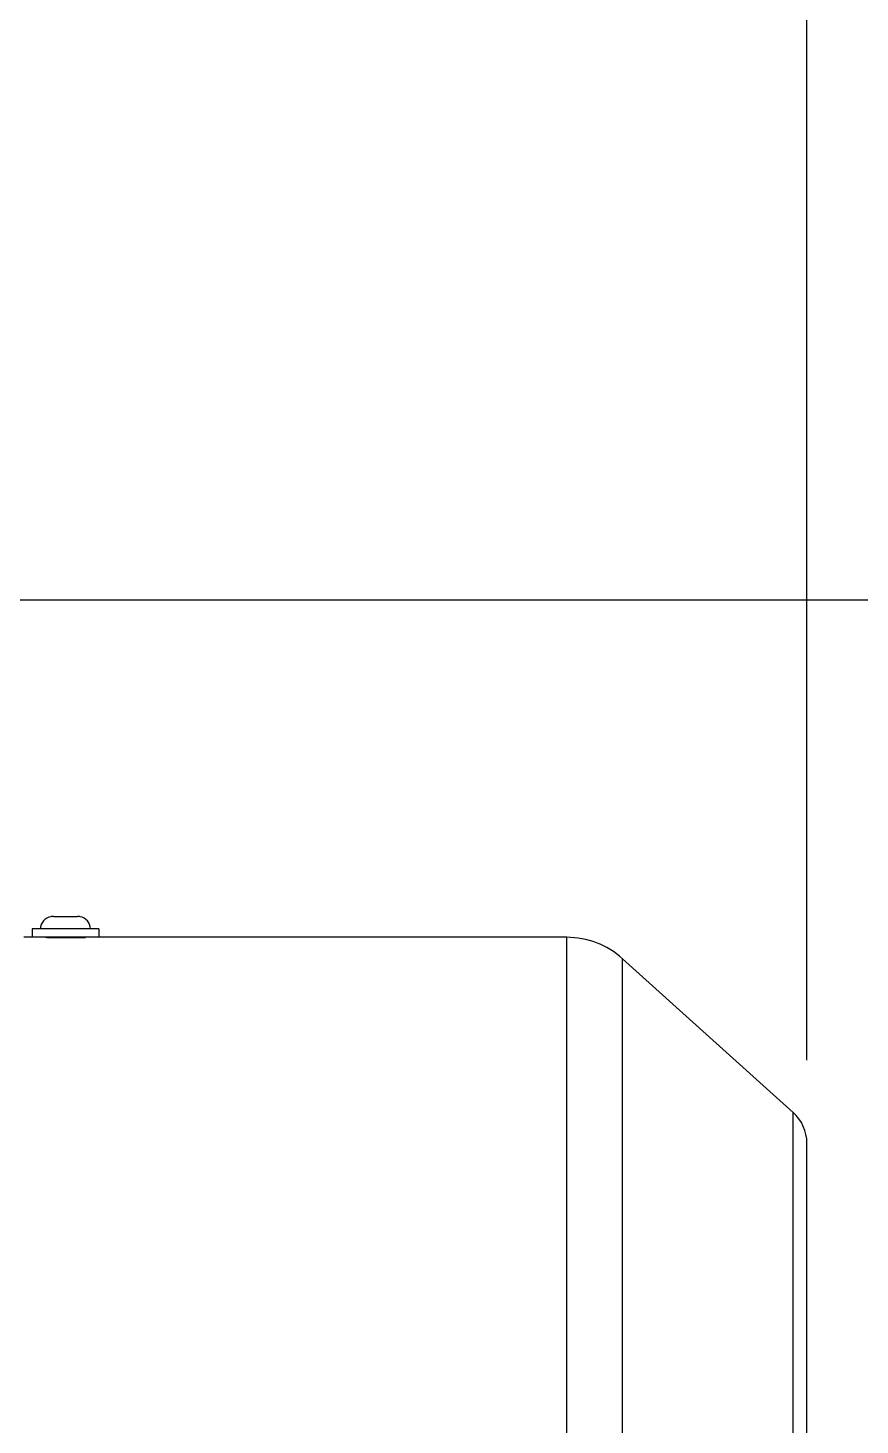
# Model space of a CAD drawing. Header units: millimetres. Extents: x -6 to 705, y -10 to 538.
# Drawn here: x 635.44 to 655.41, y 426.38 to 459.91 of the extents above; entities that cross this region are included whole.
import ezdxf

# ---------------------------------------------------------------- set-up
doc = ezdxf.new("R2010")
doc.units = ezdxf.units.MM
doc.layers.add('02___PRT_ALL_AXES', color=7, linetype='Continuous')
doc.layers.add('\\M+5B1EA\\M+5D7A2\\M+5B2E3', color=7, linetype='Continuous', lineweight=25)

msp = doc.modelspace()

# ---------------------------------------------------------------- linework, layer by layer
at = {"color": 0, "linetype": 'Continuous', "lineweight": -3}
for p, q in [((635.987, 438.578), (635.987, 438.58)), ((636.047, 438.584), (636.257, 438.584)), ((636.257, 438.576), (636.257, 438.584)), ((636.417, 438.584), (636.417, 438.576)), ((636.417, 438.584), (636.626, 438.584)), ((636.687, 438.58), (636.687, 438.578)), ((648.371, 403.084), (648.371, 438.084)), ((653.806, 433.882), (649.709, 437.571)), ((649.709, 403.598), (649.709, 437.571)), ((653.806, 407.286), (653.806, 433.882)), ((654.137, 408.03), (654.137, 433.139))]:
    msp.add_line(p, q, dxfattribs=at)
for centre, radius, start, end in [((636.037, 438.284), 0.3, 99.5941, 180), ((636.047, 438.271), 0.314, 97.3691, 101.0657), ((636.047, 438.268), 0.317, 93.6748, 97.3677), ((636.047, 438.264), 0.321, 89.9964, 93.6731), ((636.626, 438.264), 0.321, 86.3269, 90.0036), ((636.626, 438.268), 0.317, 82.6323, 86.3252), ((636.626, 438.271), 0.314, 78.9343, 82.6309), ((636.637, 438.284), 0.3, 0, 80.4059), ((636.334, 437.048), 1.53, 89.9207, 92.9171), ((636.339, 437.048), 1.53, 87.0829, 90.0793), ((648.371, 436.084), 2, 48, 90), ((653.137, 433.139), 1, 0, 48)]:
    msp.add_arc(centre, radius, start, end, dxfattribs=at)
at = {"layer": '02___PRT_ALL_AXES', "color": 0, "linetype": 'Continuous', "lineweight": -3}
for p, q in [((635.537, 438.284), (635.537, 438.084)), ((637.137, 438.284), (635.537, 438.284)), ((637.137, 438.284), (637.137, 438.084)), ((648.371, 438.084), (635.337, 438.084)), ((653.806, 433.882), (649.709, 437.571))]:
    msp.add_line(p, q, dxfattribs=at)
for centre, radius, start, end in [((636.33, 455.305), 17.227, 268.4386, 268.6796), ((636.337, 455.598), 17.521, 268.6781, 269.9991), ((636.336, 455.59), 17.513, 270.0006, 271.3106), ((636.341, 455.393), 17.316, 271.3093, 271.5728)]:
    msp.add_arc(centre, radius, start, end, dxfattribs=at)
at = {"layer": '\\M+5B1EA\\M+5D7A2\\M+5B2E3', "lineweight": -3}
for p, q in [((654.137, 435.139), (654.137, 475.926)), ((654.137, 435.139), (654.137, 466.964)), ((615.697, 446.184), (667.774, 446.184))]:
    msp.add_line(p, q, dxfattribs=at)

doc.saveas('drawing.dxf')
